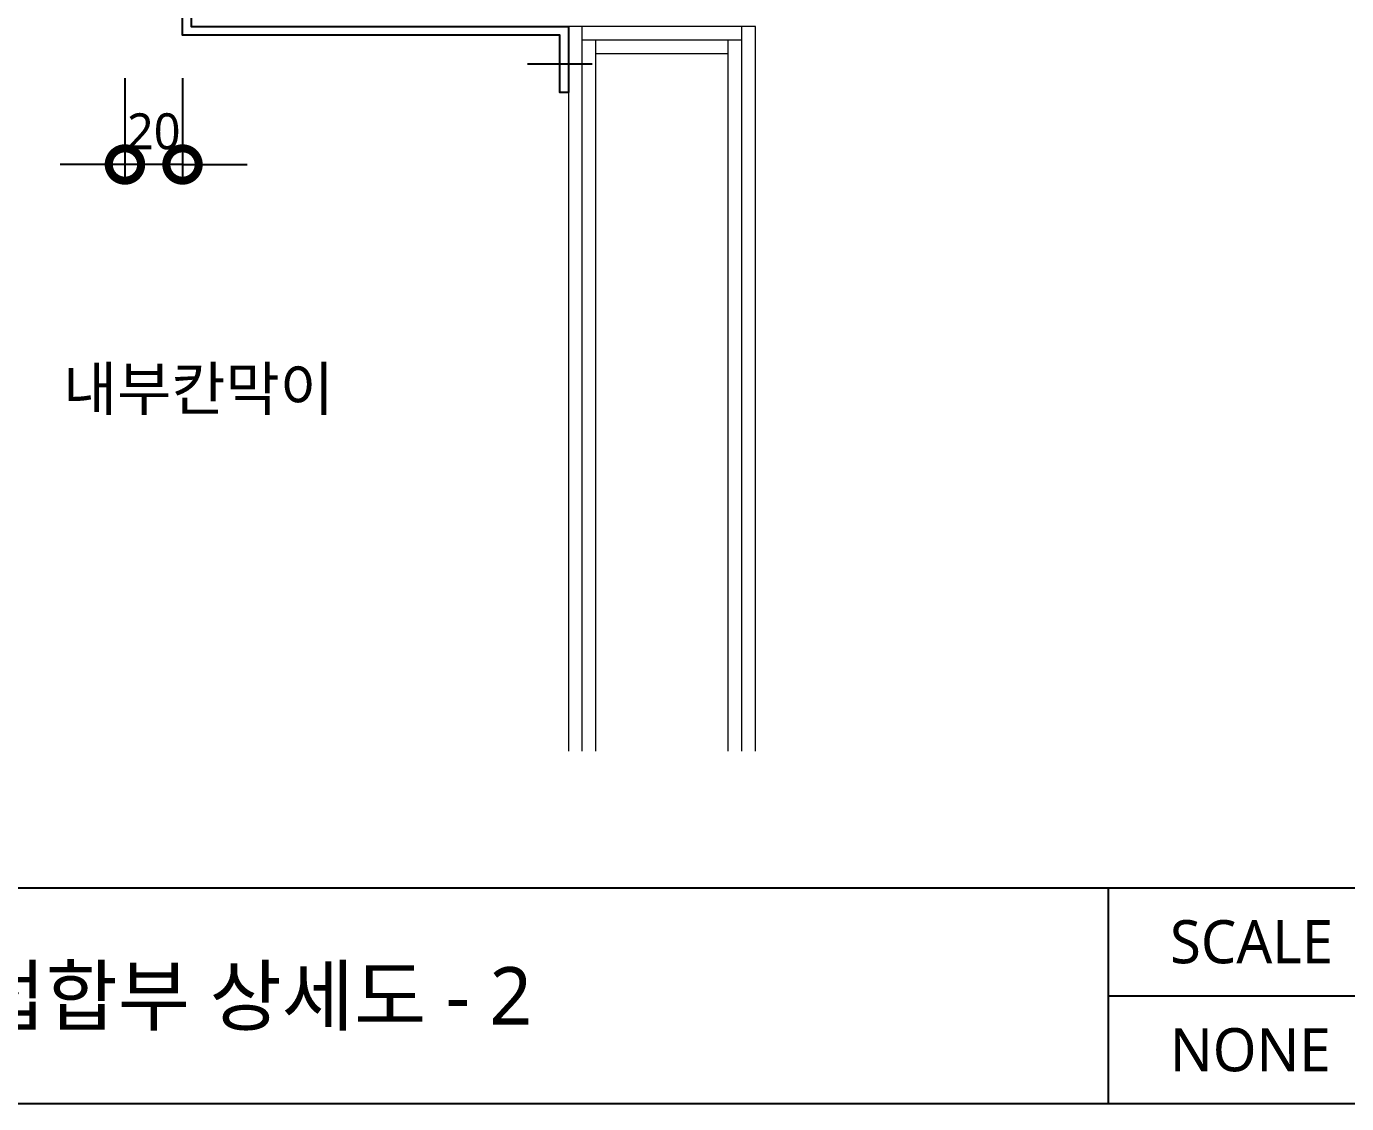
# Model space of a CAD drawing. Header units: millimetres. Extents: x 465 to 41696, y 198 to 5730.
# Drawn here: x 13076 to 13993, y 4350 to 5099 of the extents above; entities that cross this region are included whole.
import ezdxf
from ezdxf.enums import TextEntityAlignment as Align

# ---------------------------------------------------------------- set-up
doc = ezdxf.new("R2010")
doc.units = ezdxf.units.MM
doc.header["$LTSCALE"] = 200
doc.layers.get('DEFPOINTS').update_dxf_attribs({"color": 137})
for name, color, linetype in [('2wal', 2, 'Continuous'), ('4', 4, 'Continuous'), ('DIM-INT', 7, 'Continuous'), ('LEAD', 6, 'Continuous'), ('TABLE', 7, 'Continuous'), ('TEXT', 3, 'Continuous')]:
    doc.layers.add(name, color=color, linetype=linetype)
doc.layers.add('6_ELE', color=6, linetype='Continuous', lineweight=20)
doc.styles.add('arial', font='arial.ttf')
doc.styles.add('스타일1', font='malgun.ttf')
doc.dimstyles.new('CJA', dxfattribs={"dimscale": 10, "dimtxt": 3, "dimasz": 1, "dimexe": 1, "dimexo": 3, "dimgap": 1, "dimtad": 1, "dimdec": 0, "dimdsep": 46, "dimtxsty": 'arial', "dimblk": 'ARCHTICK', "dimcen": 1, "dimdle": 1, "dimclrt": 3, "dimadec": 0, "dimazin": 0, "dimtfac": 1, "dimtdec": 0, "dimtix": 1, "dimtmove": 2, "dimatfit": 3, "dimldrblk": 'DOT', "dimfxl": 2, "dimtolj": 1, "dimtzin": 0, "dimarcsym": 0})

# ---------------------------------------------------------------- blocks, each defined once
blk = doc.blocks.new('_DotSmall')
at = {"color": 0, "linetype": 'ByBlock', "const_width": 0.5}
blk.add_lwpolyline([(-0.0625, 0, 1), (0.0625, 0, 1)], format="xyb", close=True, dxfattribs=at)
blk = doc.blocks.new('*D225')
at = {"layer": 'DEFPOINTS', "color": 0, "transparency": 16777216}
for p in [(13144.18, 5092.76), (13184.18, 5092.76), (13144.18, 5002.76)]:
    blk.add_point(p, dxfattribs=at)
at = {"layer": 'DIM-INT', "color": 7, "lineweight": -2, "transparency": 16777216}
for p, q in [((13144.18, 5062.76), (13144.18, 4992.76)), ((13184.18, 5062.76), (13184.18, 4992.76)), ((13144.18, 5002.76), (13099.18, 5002.76)), ((13184.18, 5002.76), (13144.18, 5002.76)), ((13184.18, 5002.76), (13229.18, 5002.76))]:
    blk.add_line(p, q, dxfattribs=at)
at = {"layer": 'DIM-INT', "color": 7, "lineweight": -2, "transparency": 16777216, "xscale": 45, "yscale": 45, "zscale": 45}
blk.add_blockref('_DotSmall', (13144.18, 5002.76), dxfattribs=at)
at = {"layer": 'DIM-INT', "color": 7, "lineweight": -2, "transparency": 16777216, "xscale": 45, "yscale": 45, "zscale": 45, "rotation": 180}
blk.add_blockref('_DotSmall', (13184.18, 5002.76), dxfattribs=at)
at = {"layer": 'DIM-INT', "color": 3, "transparency": 16777216, "insert": (13164.18, 5025.68), "char_height": 25, "attachment_point": 5, "style": '스타일1'}
blk.add_mtext('\\A1;20', dxfattribs=at)
blk = doc.blocks.new('_DOT')
at = {"color": 0, "linetype": 'ByBlock'}
blk.add_line((-0.5, 0), (-1, 0), dxfattribs=at)
at = {"color": 0, "linetype": 'ByBlock', "const_width": 0.5}
blk.add_lwpolyline([(-0.25, 0, 1), (0.25, 0, 1)], format="xyb", close=True, dxfattribs=at)

msp = doc.modelspace()

# ---------------------------------------------------------------- linework, layer by layer
msp.add_line((13423.98, 5072.76), (13469.01, 5072.76))
at = {"layer": '2wal'}
msp.add_lwpolyline([(13452.5, 5052.76), (13446.5, 5052.76), (13446.5, 5092.76), (13184.18, 5092.76), (13184.18, 5192.76), (13144.18, 5192.76), (13144.18, 5198.76), (13190.18, 5198.76), (13190.18, 5098.76), (13452.5, 5098.76), (13452.5, 5052.76)], close=True, dxfattribs=at)
at = {"layer": '4', "lineweight": 15}
for p, q in [((13452.5, 5098.76), (13452.5, 4595.03)), ((13462, 4595.03), (13462, 5098.76)), ((13573, 4595.03), (13573, 5098.76)), ((13582.5, 4595.03), (13582.5, 5098.76)), ((13573, 5089.26), (13462, 5089.26)), ((13471.5, 4595.03), (13471.5, 5089.26)), ((13563.5, 4595.03), (13563.5, 5089.26)), ((13563.5, 5079.76), (13471.5, 5079.76))]:
    msp.add_line(p, q, dxfattribs=at)
at = {"layer": '6_ELE', "color": 1}
msp.add_line((13582.5, 5098.76), (13452.5, 5098.76), dxfattribs=at)
at = {"layer": 'LEAD'}
msp.add_lwpolyline([(13452.5, 4846.89, 0, 10, 0), (13430.93, 4846.89, 0, 0, 0), (13309.38, 4846.89, 0, 0, 0)], format="xyseb", dxfattribs=at)
at = {"layer": 'TABLE', "color": 4}
for p, q in [((8875, 4500), (15745, 4500)), ((13827.5, 4500), (13827.5, 4350)), ((13827.5, 4425), (14027.5, 4425))]:
    msp.add_line(p, q, dxfattribs=at)
at = {"layer": 'TABLE', "color": 3}
msp.add_line((8875, 4350), (15745, 4350), dxfattribs=at)

# ---------------------------------------------------------------- texts
at = {"layer": 'TEXT', "style": '스타일1'}
msp.add_text('내부칸막이', height=30, dxfattribs=at).set_placement((13289.38, 4846.89), align=Align.MIDDLE_RIGHT)
for s, p in [('SCALE', (13927.18, 4462.51)), ('NONE', (13926.33, 4387.43))]:
    msp.add_text(s, height=30, dxfattribs=at).set_placement(p, align=Align.MIDDLE_CENTER)
msp.add_text('내부벽체및 외벽창호 접합부 상세도 - 2', height=40, dxfattribs=at).set_placement((12560, 4424.9), align=Align.MIDDLE_LEFT)

# ---------------------------------------------------------------- dimensions: what is measured, and where the dimension line sits
at = {"layer": 'DIM-INT'}
dim = msp.add_linear_dim(base=(13144.18, 5002.76), p1=(13184.18, 5092.76), p2=(13144.18, 5092.76), text='20', dimstyle='CJA', override={"dimscale": 10, "dimtxt": 2.5, "dimasz": 4.5, "dimlunit": 6, "dimtxsty": '스타일1', "dimblk1": 'DotSmall', "dimblk2": 'DotSmall', "dimsah": 1, "dimdle": 2, "dimclrd": 7, "dimclre": 7}, dxfattribs=at)
dim.commit()
dim.dimension.update_dxf_attribs({"geometry": '*D225', "text_midpoint": (13164.18, 5025.68)})

doc.saveas('drawing.dxf')
